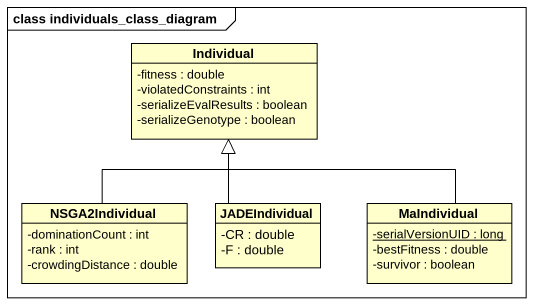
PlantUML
@startuml
mainframe class individuals_class_diagram
hide circle
hide empty members
skinparam classAttributeIconSize 0
class Individual {
  -fitness : double
  -violatedConstraints : int
  -serializeEvalResults : boolean
  -serializeGenotype : boolean
}
class NSGA2Individual {
  -dominationCount : int
  -rank : int
  -crowdingDistance : double
}
class JADEIndividual {
  -CR : double
  -F : double
}
class MaIndividual {
  {static} -serialVersionUID : long
  -bestFitness : double
  -survivor : boolean
}
NSGA2Individual -up-|> Individual
JADEIndividual -up-|> Individual
MaIndividual -up-|> Individual
@enduml
